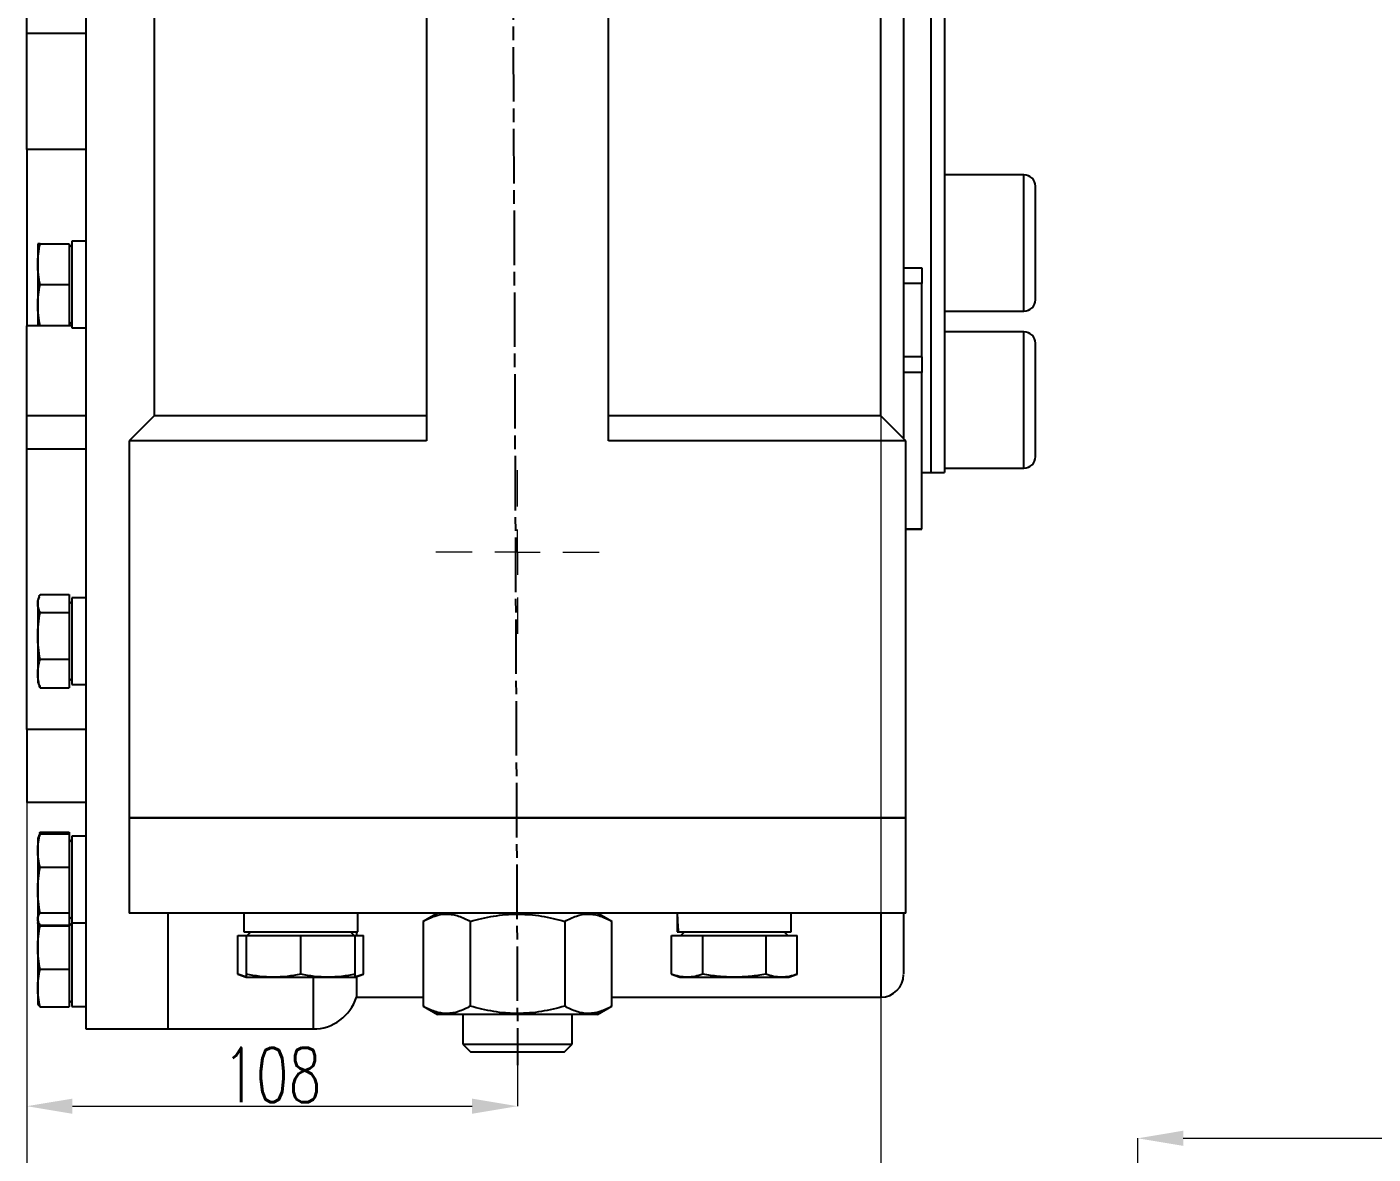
# Model space of a CAD drawing. Header units: millimetres. Extents: x 1561 to 4606, y 513 to 2666.
# Drawn here: x 2410.2 to 2706.6, y 1467.8 to 1715.9 of the extents above; entities that cross this region are included whole.
import ezdxf

# ---------------------------------------------------------------- set-up
doc = ezdxf.new("R2010")
doc.units = ezdxf.units.MM
doc.linetypes.add('AM_ISO08W050', pattern=[18, 12, -1.5, 3, -1.5])
for name, color, linetype, lineweight in [('10', 7, 'Continuous', 0), ('AM_5', 3, 'Continuous', 25), ('AM_7', 4, 'AM_ISO08W050', 25), ('标注', 3, 'Continuous', 13)]:
    doc.layers.add(name, color=color, linetype=linetype, lineweight=lineweight)
doc.styles.add('SLDTEXTSTYLE1', font='txt.shx', dxfattribs={"width": 0.7, "bigfont": 'gbcbig.shx'})
doc.dimstyles.new('SLDDIMSTYLE12$0', dxfattribs={"dimtxt": 12, "dimasz": 10, "dimexe": 0, "dimexo": 0.0625, "dimgap": 0.875, "dimtad": 1, "dimdec": 1, "dimlfac": 1.8, "dimrnd": 1e-09, "dimzin": 12, "dimdsep": 46, "dimtxsty": 'SLDTEXTSTYLE1', "dimcen": 0.09, "dimdle": 8.16, "dimclrd": 3, "dimclre": 3, "dimadec": 0, "dimazin": 3, "dimtfac": 1, "dimtdec": 1, "dimtofl": 0, "dimtmove": 0, "dimatfit": 3, "dimfxl": 0, "dimfrac": 2, "dimtolj": 1, "dimlwd": 5, "dimlwe": 5, "dimarcsym": 0})

# ---------------------------------------------------------------- blocks, each defined once
blk = doc.blocks.new('SW_CENTERMARKSYMBOL_17')
at = {"layer": '10', "color": 0}
for p, q in [((0, 1), (0, 1.8)), ((0, 0), (0, 0.5)), ((-1, 0), (-1.8, 0)), ((0, 0), (-0.5, 0)), ((0, 0), (0, -0.5)), ((0, 0), (0.5, 0)), ((1, 0), (1.8, 0)), ((0, -1), (0, -1.8))]:
    blk.add_line(p, q, dxfattribs=at)
blk = doc.blocks.new('*D66')
at = {"layer": 'AM_5', "color": 3, "lineweight": 5, "transparency": 16777216}
blk.add_line((2410.22, 1545.11), (2410.22, 1478.32), dxfattribs=at)
at = {"layer": 'AM_5', "color": 3, "linetype": 'Continuous', "lineweight": 5, "transparency": 16777216}
for p, q in [((2518.22, 1490.26), (2518.22, 1478.32)), ((2420.22, 1478.32), (2508.22, 1478.32))]:
    blk.add_line(p, q, dxfattribs=at)
at = {"layer": 'AM_5', "color": 3, "transparency": 16777216}
for points in [[(2420.22, 1479.98), (2420.22, 1476.65), (2410.22, 1478.32)], [(2508.22, 1479.98), (2508.22, 1476.65), (2518.22, 1478.32)]]:
    blk.add_solid(points, dxfattribs=at)
at = {"layer": 'Defpoints', "color": 0, "transparency": 16777216}
for p in [(2410.22, 1545.17), (2518.22, 1490.32), (2518.22, 1478.32)]:
    blk.add_point(p, dxfattribs=at)
at = {"layer": 'AM_5', "color": 0, "transparency": 16777216, "insert": (2464.22, 1485.19), "char_height": 12, "attachment_point": 5, "style": 'SLDTEXTSTYLE1'}
blk.add_mtext('\\A1;108', dxfattribs=at)
blk = doc.blocks.new('*D67')
at = {"layer": 'AM_5', "color": 3, "linetype": 'Continuous', "lineweight": 5, "transparency": 16777216}
for p, q in [((2598.22, 1630.26), (2598.22, 1448.78)), ((2420.22, 1448.78), (2588.22, 1448.78))]:
    blk.add_line(p, q, dxfattribs=at)
at = {"layer": 'AM_5', "color": 3, "lineweight": 5, "transparency": 16777216}
blk.add_line((2410.22, 1545.11), (2410.22, 1448.78), dxfattribs=at)
at = {"layer": 'AM_5', "color": 3, "transparency": 16777216}
for points in [[(2420.22, 1450.45), (2420.22, 1447.11), (2410.22, 1448.78)], [(2588.22, 1450.45), (2588.22, 1447.11), (2598.22, 1448.78)]]:
    blk.add_solid(points, dxfattribs=at)
at = {"layer": 'Defpoints', "color": 0, "transparency": 16777216}
for p in [(2598.22, 1630.32), (2410.22, 1545.17), (2598.22, 1448.78)]:
    blk.add_point(p, dxfattribs=at)
at = {"layer": 'AM_5', "color": 0, "transparency": 16777216, "insert": (2504.22, 1455.65), "char_height": 12, "attachment_point": 5, "style": 'SLDTEXTSTYLE1'}
blk.add_mtext('\\A1;188', dxfattribs=at)
blk = doc.blocks.new('*D56')
at = {"layer": 'Defpoints', "color": 0, "transparency": 16777216}
for p in [(3121.77, 1520.85), (3121.77, 1471.25), (2654.77, 1410.76)]:
    blk.add_point(p, dxfattribs=at)
at = {"layer": '标注', "color": 3, "linetype": 'Continuous', "lineweight": 5, "transparency": 16777216}
for p, q in [((3121.77, 1520.79), (3121.77, 1471.25)), ((2664.77, 1471.25), (3111.77, 1471.25))]:
    blk.add_line(p, q, dxfattribs=at)
at = {"layer": '标注', "color": 3, "lineweight": 5, "transparency": 16777216}
blk.add_line((2654.77, 1410.82), (2654.77, 1471.25), dxfattribs=at)
at = {"layer": '标注', "color": 3, "transparency": 16777216}
for points in [[(2664.77, 1472.92), (2664.77, 1469.59), (2654.77, 1471.25)], [(3111.77, 1472.92), (3111.77, 1469.59), (3121.77, 1471.25)]]:
    blk.add_solid(points, dxfattribs=at)
at = {"layer": '标注', "color": 0, "transparency": 16777216, "insert": (2859.2, 1483.56), "char_height": 10, "attachment_point": 5, "style": 'SLDTEXTSTYLE1'}
blk.add_mtext('\\A1;{\\H2.28571x;%%C465}', dxfattribs=at)

msp = doc.modelspace()

# ---------------------------------------------------------------- linework, layer by layer
at = {"color": 7, "linetype": 'Continuous', "lineweight": 25}
for p, q in [((2423.222, 2008.318), (2423.222, 1495.318)), ((2498.222, 1878.818), (2498.222, 1624.818)), ((2538.222, 1624.818), (2538.222, 1878.818)), ((2438.222, 1873.318), (2438.222, 1688.257)), ((2609.222, 1837.247), (2609.222, 1617.818)), ((2612.222, 1837.247), (2612.222, 1617.818)), ((2598.222, 1630.318), (2598.222, 1729.502)), ((2410.222, 1714.56), (2410.222, 1721.368)), ((2410.222, 1688.952), (2410.222, 1714.56)), ((2410.222, 1714.56), (2423.222, 1714.56)), ((2410.222, 1688.952), (2410.222, 1650.149)), ((2423.222, 1688.952), (2410.222, 1688.952)), ((2438.222, 1688.257), (2438.222, 1630.318)), ((2629.722, 1683.38), (2612.222, 1683.38)), ((2629.722, 1668.38), (2629.722, 1683.38)), ((2423.222, 1668.759), (2420.122, 1668.759)), ((2420.122, 1668.759), (2420.122, 1649.659)), ((2412.622, 1668.209), (2412.622, 1663.702)), ((2413.129, 1668.214), (2419.522, 1668.214)), ((2413.129, 1668.204), (2419.522, 1668.204)), ((2419.522, 1668.214), (2419.522, 1668.204)), ((2419.522, 1668.204), (2419.522, 1659.2)), ((2420.122, 1667.444), (2419.522, 1668.044)), ((2629.722, 1653.38), (2629.722, 1668.38)), ((2412.622, 1663.702), (2412.622, 1654.702)), ((2603.222, 1662.882), (2607.222, 1662.882)), ((2607.222, 1662.882), (2607.222, 1659.432)), ((2413.129, 1659.2), (2419.522, 1659.2)), ((2419.522, 1659.2), (2419.522, 1650.204)), ((2607.222, 1659.432), (2603.222, 1659.432)), ((2607.222, 1643.331), (2607.222, 1659.432)), ((2412.622, 1654.702), (2412.622, 1650.209)), ((2419.522, 1650.374), (2420.122, 1650.974)), ((2612.222, 1653.38), (2629.722, 1653.38)), ((2420.122, 1650.149), (2410.222, 1650.149)), ((2410.222, 1630.404), (2410.222, 1650.149)), ((2413.129, 1650.204), (2419.522, 1650.204)), ((2420.122, 1649.659), (2423.222, 1649.659)), ((2629.722, 1648.818), (2612.222, 1648.818)), ((2629.722, 1618.818), (2629.722, 1648.818)), ((2607.222, 1643.331), (2603.222, 1643.331)), ((2607.222, 1643.331), (2607.222, 1639.88)), ((2607.222, 1639.88), (2603.222, 1639.88)), ((2607.222, 1605.378), (2607.222, 1639.88)), ((2410.222, 1630.404), (2423.222, 1630.404)), ((2410.222, 1623.067), (2410.222, 1630.404)), ((2438.222, 1630.318), (2432.722, 1624.818)), ((2498.222, 1630.318), (2438.222, 1630.318)), ((2598.222, 1630.318), (2538.222, 1630.318)), ((2603.722, 1624.818), (2598.222, 1630.318)), ((2432.722, 1624.818), (2432.722, 1541.818)), ((2498.222, 1624.818), (2432.722, 1624.818)), ((2603.722, 1624.818), (2538.222, 1624.818)), ((2603.722, 1541.818), (2603.722, 1624.818)), ((2410.222, 1623.067), (2423.222, 1623.067)), ((2410.222, 1561.242), (2410.222, 1623.067)), ((2612.222, 1618.818), (2629.722, 1618.818)), ((2607.222, 1617.818), (2609.222, 1617.818)), ((2609.222, 1617.818), (2612.222, 1617.818)), ((2603.722, 1605.378), (2607.222, 1605.378)), ((2607.222, 1605.356), (2603.722, 1605.356)), ((2607.222, 1605.378), (2607.222, 1605.356)), ((2412.905, 1590.475), (2412.622, 1589.698)), ((2412.622, 1589.698), (2412.622, 1589.01)), ((2412.622, 1589.01), (2412.622, 1581.865)), ((2413.129, 1591.003), (2419.522, 1591.003)), ((2419.522, 1591.003), (2419.522, 1587.017)), ((2420.122, 1588.933), (2419.522, 1589.533)), ((2423.222, 1590.248), (2420.122, 1590.248)), ((2420.122, 1590.248), (2420.122, 1571.148)), ((2413.129, 1587.017), (2419.522, 1587.017)), ((2419.522, 1587.017), (2419.522, 1576.713)), ((2412.622, 1581.865), (2412.622, 1573.553)), ((2413.129, 1576.713), (2419.522, 1576.713)), ((2419.522, 1576.713), (2419.522, 1570.394)), ((2412.622, 1573.553), (2412.622, 1571.698)), ((2412.622, 1571.698), (2412.905, 1570.922)), ((2412.987, 1570.952), (2413.129, 1570.394)), ((2419.522, 1571.863), (2420.122, 1572.463)), ((2420.122, 1571.148), (2423.222, 1571.148)), ((2413.129, 1570.394), (2419.522, 1570.394)), ((2423.222, 1561.242), (2410.222, 1561.242)), ((2410.222, 1561.242), (2410.222, 1545.169)), ((2423.222, 1545.169), (2410.222, 1545.169)), ((2432.722, 1541.818), (2432.722, 1520.818)), ((2432.722, 1541.818), (2603.722, 1541.818)), ((2518.222, 1541.818), (2432.722, 1541.818)), ((2603.722, 1541.818), (2518.222, 1541.818)), ((2603.722, 1520.818), (2603.722, 1541.818)), ((2413.129, 1538.632), (2412.751, 1537.593)), ((2413.129, 1538.275), (2412.856, 1537.555)), ((2413.083, 1538.397), (2413.129, 1538.632)), ((2413.129, 1538.632), (2419.522, 1538.632)), ((2413.129, 1538.275), (2419.522, 1538.275)), ((2419.522, 1538.632), (2419.522, 1538.275)), ((2419.522, 1538.275), (2419.522, 1530.92)), ((2412.751, 1537.593), (2412.622, 1537.239)), ((2412.622, 1537.239), (2412.622, 1534.598)), ((2420.122, 1536.474), (2419.522, 1537.074)), ((2423.222, 1537.789), (2420.122, 1537.789)), ((2420.122, 1537.789), (2420.122, 1518.689)), ((2412.622, 1534.598), (2412.622, 1525.902)), ((2413.129, 1530.92), (2419.522, 1530.92)), ((2419.522, 1530.92), (2419.522, 1520.884)), ((2412.622, 1525.902), (2412.622, 1519.544)), ((2413.129, 1520.884), (2419.522, 1520.884)), ((2419.522, 1520.884), (2419.522, 1518.204)), ((2518.222, 1520.818), (2432.722, 1520.818)), ((2441.222, 1520.818), (2441.222, 1495.318)), ((2457.942, 1520.818), (2457.942, 1516.718)), ((2483.042, 1516.718), (2483.042, 1520.818)), ((2500.597, 1520.818), (2497.438, 1518.994)), ((2603.722, 1520.818), (2518.222, 1520.818)), ((2539.007, 1518.994), (2535.847, 1520.818)), ((2553.402, 1520.818), (2553.402, 1516.718)), ((2578.502, 1516.718), (2578.502, 1520.818)), ((2598.222, 1520.818), (2598.222, 1502.318)), ((2412.622, 1519.544), (2412.622, 1519.239)), ((2412.622, 1519.239), (2412.751, 1518.886)), ((2412.622, 1518.74), (2412.744, 1518.905)), ((2412.622, 1518.74), (2412.622, 1513.255)), ((2413.129, 1518.204), (2419.522, 1518.204)), ((2413.129, 1518.057), (2419.522, 1518.057)), ((2419.522, 1519.404), (2420.122, 1520.004)), ((2420.122, 1518.053), (2419.522, 1518.653)), ((2419.522, 1518.204), (2419.522, 1518.057)), ((2419.522, 1518.057), (2419.522, 1508.453)), ((2420.122, 1518.689), (2423.222, 1518.689)), ((2420.122, 1518.689), (2420.122, 1500.268)), ((2497.438, 1518.994), (2497.438, 1500.343)), ((2507.83, 1518.994), (2507.83, 1500.343)), ((2528.615, 1518.994), (2528.615, 1500.343)), ((2539.007, 1500.343), (2539.007, 1518.994)), ((2456.636, 1507.394), (2456.636, 1515.918)), ((2456.636, 1515.918), (2458.492, 1515.918)), ((2457.942, 1516.718), (2483.042, 1516.718)), ((2458.492, 1515.918), (2458.492, 1507.394)), ((2458.492, 1515.918), (2470.492, 1515.918)), ((2459.492, 1516.718), (2458.692, 1515.918)), ((2470.492, 1507.394), (2470.492, 1515.918)), ((2470.492, 1515.918), (2482.492, 1515.918)), ((2482.292, 1515.918), (2481.492, 1516.718)), ((2482.492, 1507.394), (2482.492, 1515.918)), ((2482.492, 1515.918), (2484.349, 1515.918)), ((2482.762, 1516.718), (2482.762, 1515.918)), ((2484.349, 1507.394), (2484.349, 1515.918)), ((2552.095, 1507.394), (2552.095, 1515.918)), ((2552.095, 1515.918), (2559.024, 1515.918)), ((2553.402, 1516.718), (2553.627, 1516.718)), ((2553.627, 1516.718), (2578.502, 1516.718)), ((2554.952, 1516.718), (2554.152, 1515.918)), ((2559.024, 1507.394), (2559.024, 1515.918)), ((2559.024, 1515.918), (2572.88, 1515.918)), ((2572.88, 1515.918), (2572.88, 1507.394)), ((2572.88, 1515.918), (2579.808, 1515.918)), ((2577.752, 1515.918), (2576.952, 1516.718)), ((2579.808, 1507.394), (2579.808, 1515.918)), ((2412.622, 1513.255), (2412.622, 1504.333)), ((2413.129, 1508.453), (2419.522, 1508.453)), ((2419.522, 1508.453), (2419.522, 1500.213)), ((2456.636, 1507.394), (2458.492, 1506.718)), ((2458.492, 1506.718), (2464.492, 1506.718)), ((2464.492, 1506.718), (2476.492, 1506.718)), ((2473.222, 1506.718), (2473.222, 1495.318)), ((2476.492, 1506.718), (2482.492, 1506.718)), ((2482.492, 1506.718), (2484.349, 1507.394)), ((2482.762, 1506.816), (2482.762, 1502.318)), ((2552.095, 1507.394), (2553.952, 1506.718)), ((2553.952, 1506.718), (2555.56, 1506.718)), ((2555.56, 1506.718), (2565.952, 1506.718)), ((2565.952, 1506.718), (2576.344, 1506.718)), ((2576.344, 1506.718), (2577.952, 1506.718)), ((2577.952, 1506.718), (2579.808, 1507.394)), ((2412.622, 1504.333), (2412.622, 1500.818)), ((2413.129, 1500.213), (2419.522, 1500.213)), ((2419.522, 1500.983), (2420.122, 1501.583)), ((2420.122, 1500.268), (2423.222, 1500.268)), ((2482.762, 1502.318), (2497.438, 1502.318)), ((2497.438, 1500.343), (2500.597, 1498.518)), ((2535.847, 1498.518), (2539.007, 1500.343)), ((2539.007, 1502.318), (2598.222, 1502.318)), ((2535.847, 1498.518), (2500.597, 1498.518)), ((2506.222, 1498.518), (2506.222, 1491.942)), ((2530.222, 1491.942), (2530.222, 1498.518)), ((2423.222, 1495.318), (2441.222, 1495.318)), ((2441.222, 1495.318), (2473.222, 1495.318)), ((2506.222, 1491.942), (2507.846, 1490.318)), ((2506.222, 1491.942), (2518.222, 1491.942)), ((2518.222, 1491.942), (2530.222, 1491.942)), ((2528.598, 1490.318), (2530.222, 1491.942)), ((2507.846, 1490.318), (2528.598, 1490.318))]:
    msp.add_line(p, q, dxfattribs=at)
for centre, radius, start, end in [((2629.722, 1680.88), 2.5, 0, 90), ((2629.722, 1655.88), 2.5, 270, 0), ((2629.722, 1646.318), 2.5, 0, 90), ((2629.722, 1621.318), 2.5, 270, 0), ((2598.222, 1507.318), 5, 270, 0), ((2473.222, 1505.318), 10, 270, 342.5424)]:
    msp.add_arc(centre, radius, start, end, dxfattribs=at)
for centre, start_param, end_param in [((2565.952, 1520.818), 1.5707963, 1.7605494), ((2565.952, 1516.718), 1.4763478, 1.5707963)]:
    msp.add_ellipse(centre, major_axis=(0, 21.737), ratio=0.5773503, start_param=start_param, end_param=end_param, dxfattribs=at)
for points, knots in [([(2603.222, 1751.818), (2603.222, 1747.246), (2603.222, 1738.104), (2603.222, 1724.374), (2603.222, 1710.6), (2603.222, 1696.78), (2603.222, 1681.816), (2603.222, 1665.846), (2603.222, 1649.116), (2603.222, 1635.582), (2603.222, 1627.927), (2603.222, 1625.446)], [0, 0, 0, 0, 0.1032159, 0.2063517, 0.3109062, 0.4170991, 0.5243676, 0.6599283, 0.7966208, 0.9340784, 1, 1, 1, 1]), ([(2632.222, 1676.909), (2632.222, 1677.438), (2632.222, 1678.528), (2632.222, 1679.766), (2632.222, 1680.579), (2632.222, 1680.936), (2632.222, 1680.855), (2632.222, 1680.843)], [0, 0, 0, 0, 0.2232513, 0.4598752, 0.7063366, 0.9580282, 1, 1, 1, 1]), ([(2632.222, 1655.917), (2632.222, 1655.937), (2632.222, 1655.982), (2632.222, 1656.664), (2632.222, 1657.753), (2632.222, 1659.191), (2632.222, 1660.938), (2632.222, 1663.018), (2632.222, 1665.395), (2632.222, 1667.945), (2632.222, 1670.516), (2632.222, 1672.941), (2632.222, 1675.118), (2632.222, 1676.324), (2632.222, 1676.909)], [0, 0, 0, 0, 0.07405065, 0.1610745, 0.24462482, 0.32345336, 0.40228189, 0.48583222, 0.57285606, 0.66172668, 0.75059729, 0.83762114, 0.92117147, 1, 1, 1, 1]), ([(2412.622, 1668.209), (2412.622, 1668.21), (2412.669, 1668.21), (2412.845, 1668.212), (2412.973, 1668.213), (2413.129, 1668.214)], [0, 0, 0, 0, 0.5, 0.5, 1, 1, 1, 1]), ([(2413.129, 1668.204), (2412.973, 1668.205), (2412.845, 1668.206), (2412.669, 1668.207), (2412.622, 1668.208), (2412.622, 1668.209)], [0, 0, 0, 0, 0.5, 0.5, 1, 1, 1, 1]), ([(2412.622, 1663.702), (2412.622, 1664.459), (2412.669, 1665.213), (2412.845, 1666.713), (2412.973, 1667.46), (2413.129, 1668.204)], [0, 0, 0, 0, 0.5, 0.5, 1, 1, 1, 1]), ([(2413.129, 1659.2), (2412.973, 1659.944), (2412.845, 1660.691), (2412.669, 1662.191), (2412.622, 1662.944), (2412.622, 1663.702)], [0, 0, 0, 0, 0.5, 0.5, 1, 1, 1, 1]), ([(2412.622, 1654.702), (2412.622, 1655.459), (2412.669, 1656.211), (2412.845, 1657.71), (2412.973, 1658.456), (2413.129, 1659.2)], [0, 0, 0, 0, 0.5, 0.5, 1, 1, 1, 1]), ([(2413.129, 1650.204), (2412.973, 1650.948), (2412.845, 1651.694), (2412.669, 1653.192), (2412.622, 1653.945), (2412.622, 1654.702)], [0, 0, 0, 0, 0.5, 0.5, 1, 1, 1, 1]), ([(2412.622, 1650.209), (2412.622, 1650.208), (2412.669, 1650.207), (2412.845, 1650.206), (2412.973, 1650.205), (2413.129, 1650.204)], [0, 0, 0, 0, 0.5, 0.5, 1, 1, 1, 1]), ([(2632.222, 1633.387), (2632.222, 1634.151), (2632.222, 1635.723), (2632.222, 1638.075), (2632.222, 1640.354), (2632.222, 1642.408), (2632.222, 1644.098), (2632.222, 1645.344), (2632.222, 1646.062), (2632.222, 1646.36), (2632.222, 1646.296), (2632.222, 1646.286)], [0, 0, 0, 0, 0.1140161, 0.2348618, 0.3607315, 0.4892723, 0.6178131, 0.7436828, 0.8645284, 0.9785445, 1, 1, 1, 1]), ([(2632.222, 1621.35), (2632.222, 1621.364), (2632.222, 1621.396), (2632.222, 1621.987), (2632.222, 1623.058), (2632.222, 1624.616), (2632.222, 1626.557), (2632.222, 1628.756), (2632.222, 1631.06), (2632.222, 1632.627), (2632.222, 1633.387)], [0, 0, 0, 0, 0.0967106, 0.2229744, 0.3544874, 0.4887913, 0.6230952, 0.7546082, 0.880872, 1, 1, 1, 1]), ([(2412.622, 1589.01), (2412.622, 1589.346), (2412.669, 1589.679), (2412.845, 1590.343), (2412.973, 1590.674), (2413.129, 1591.003)], [0, 0, 0, 0, 0.5, 0.5, 1, 1, 1, 1]), ([(2413.129, 1587.017), (2412.973, 1587.347), (2412.845, 1587.677), (2412.669, 1588.341), (2412.622, 1588.675), (2412.622, 1589.01)], [0, 0, 0, 0, 0.5, 0.5, 1, 1, 1, 1]), ([(2412.622, 1581.865), (2412.622, 1582.732), (2412.669, 1583.594), (2412.845, 1585.311), (2412.973, 1586.166), (2413.129, 1587.017)], [0, 0, 0, 0, 0.5, 0.5, 1, 1, 1, 1]), ([(2413.129, 1576.713), (2412.973, 1577.565), (2412.845, 1578.419), (2412.669, 1580.136), (2412.622, 1580.998), (2412.622, 1581.865)], [0, 0, 0, 0, 0.5, 0.5, 1, 1, 1, 1]), ([(2412.622, 1573.553), (2412.622, 1574.085), (2412.669, 1574.614), (2412.845, 1575.667), (2412.973, 1576.191), (2413.129, 1576.713)], [0, 0, 0, 0, 0.5, 0.5, 1, 1, 1, 1]), ([(2413.129, 1570.394), (2412.973, 1570.916), (2412.845, 1571.44), (2412.669, 1572.493), (2412.622, 1573.022), (2412.622, 1573.553)], [0, 0, 0, 0, 0.5, 0.5, 1, 1, 1, 1]), ([(2412.622, 1534.598), (2412.622, 1535.216), (2412.669, 1535.832), (2412.845, 1537.057), (2412.973, 1537.667), (2413.129, 1538.275)], [0, 0, 0, 0, 0.5, 0.5, 1, 1, 1, 1]), ([(2413.129, 1530.92), (2412.973, 1531.528), (2412.845, 1532.138), (2412.669, 1533.363), (2412.622, 1533.979), (2412.622, 1534.598)], [0, 0, 0, 0, 0.5, 0.5, 1, 1, 1, 1]), ([(2412.622, 1525.902), (2412.622, 1526.747), (2412.669, 1527.586), (2412.845, 1529.258), (2412.973, 1530.091), (2413.129, 1530.92)], [0, 0, 0, 0, 0.5, 0.5, 1, 1, 1, 1]), ([(2413.129, 1520.884), (2412.973, 1521.714), (2412.845, 1522.546), (2412.669, 1524.218), (2412.622, 1525.058), (2412.622, 1525.902)], [0, 0, 0, 0, 0.5, 0.5, 1, 1, 1, 1]), ([(2412.622, 1519.544), (2412.622, 1519.77), (2412.669, 1519.994), (2412.845, 1520.44), (2412.973, 1520.663), (2413.129, 1520.884)], [0, 0, 0, 0, 0.5, 0.5, 1, 1, 1, 1]), ([(2497.438, 1518.994), (2498.286, 1519.484), (2499.141, 1519.888), (2500.868, 1520.447), (2501.74, 1520.601), (2502.845, 1520.602), (2503.067, 1520.593), (2503.509, 1520.556), (2503.729, 1520.528), (2504.387, 1520.418), (2504.823, 1520.309), (2506.124, 1519.889), (2506.98, 1519.485), (2507.83, 1518.994)], [0, 0, 0, 0, 0.25, 0.25, 0.5, 0.5, 0.5625, 0.5625, 0.625, 0.625, 0.75, 0.75, 1, 1, 1, 1]), ([(2507.83, 1518.994), (2509.527, 1519.484), (2511.236, 1519.888), (2514.69, 1520.447), (2516.435, 1520.601), (2518.644, 1520.602), (2519.088, 1520.593), (2519.972, 1520.556), (2520.413, 1520.528), (2521.73, 1520.418), (2522.602, 1520.309), (2525.202, 1519.889), (2526.916, 1519.485), (2528.615, 1518.994)], [0, 0, 0, 0, 0.25, 0.25, 0.5, 0.5, 0.5625, 0.5625, 0.625, 0.625, 0.75, 0.75, 1, 1, 1, 1]), ([(2528.615, 1518.994), (2529.463, 1519.484), (2530.318, 1519.888), (2532.045, 1520.447), (2532.917, 1520.601), (2534.022, 1520.602), (2534.244, 1520.593), (2534.686, 1520.556), (2534.906, 1520.528), (2535.564, 1520.418), (2536, 1520.309), (2537.301, 1519.889), (2538.157, 1519.485), (2539.007, 1518.994)], [0, 0, 0, 0, 0.25, 0.25, 0.5, 0.5, 0.5625, 0.5625, 0.625, 0.625, 0.75, 0.75, 1, 1, 1, 1]), ([(2603.222, 1520.818), (2603.222, 1519.766), (2603.222, 1517.208), (2603.222, 1513.989), (2603.222, 1511.056), (2603.222, 1508.791), (2603.222, 1507.437), (2603.222, 1507.465), (2603.222, 1507.476)], [0, 0, 0, 0, 0.1192599, 0.2899766, 0.4633676, 0.6385146, 0.859857, 1, 1, 1, 1]), ([(2413.129, 1518.204), (2412.973, 1518.425), (2412.845, 1518.648), (2412.669, 1519.094), (2412.622, 1519.319), (2412.622, 1519.544)], [0, 0, 0, 0, 0.5, 0.5, 1, 1, 1, 1]), ([(2413.129, 1518.057), (2412.973, 1518.17), (2412.845, 1518.284), (2412.669, 1518.511), (2412.622, 1518.625), (2412.622, 1518.74)], [0, 0, 0, 0, 0.5, 0.5, 1, 1, 1, 1]), ([(2412.622, 1513.255), (2412.622, 1514.063), (2412.669, 1514.867), (2412.845, 1516.467), (2412.973, 1517.263), (2413.129, 1518.057)], [0, 0, 0, 0, 0.5, 0.5, 1, 1, 1, 1]), ([(2413.129, 1508.453), (2412.973, 1509.246), (2412.845, 1510.043), (2412.669, 1511.643), (2412.622, 1512.447), (2412.622, 1513.255)], [0, 0, 0, 0, 0.5, 0.5, 1, 1, 1, 1]), ([(2412.622, 1504.333), (2412.622, 1505.026), (2412.669, 1505.716), (2412.845, 1507.088), (2412.973, 1507.772), (2413.129, 1508.453)], [0, 0, 0, 0, 0.5, 0.5, 1, 1, 1, 1]), ([(2458.492, 1506.884), (2458.451, 1506.888), (2457.827, 1506.948), (2457.211, 1507.179), (2456.636, 1507.394)], [0, 0, 0, 0, 0.0664346, 1, 1, 1, 1]), ([(2464.492, 1506.718), (2463.483, 1506.718), (2462.479, 1506.781), (2460.48, 1507.015), (2459.484, 1507.186), (2458.492, 1507.394)], [0, 0, 0, 0, 0.5, 0.5, 1, 1, 1, 1]), ([(2458.492, 1507.394), (2458.492, 1507.186), (2458.492, 1507.015), (2458.492, 1506.781), (2458.492, 1506.718), (2458.492, 1506.718)], [0, 0, 0, 0, 0.5, 0.5, 1, 1, 1, 1]), ([(2470.492, 1507.394), (2469.501, 1507.186), (2468.505, 1507.015), (2466.506, 1506.781), (2465.502, 1506.718), (2464.492, 1506.718)], [0, 0, 0, 0, 0.5, 0.5, 1, 1, 1, 1]), ([(2476.492, 1506.718), (2475.483, 1506.718), (2474.479, 1506.781), (2472.48, 1507.015), (2471.484, 1507.186), (2470.492, 1507.394)], [0, 0, 0, 0, 0.5, 0.5, 1, 1, 1, 1]), ([(2482.492, 1507.394), (2481.501, 1507.186), (2480.505, 1507.015), (2478.506, 1506.781), (2477.502, 1506.718), (2476.492, 1506.718)], [0, 0, 0, 0, 0.5, 0.5, 1, 1, 1, 1]), ([(2482.492, 1506.718), (2482.492, 1506.718), (2482.492, 1506.781), (2482.492, 1507.015), (2482.492, 1507.186), (2482.492, 1507.394)], [0, 0, 0, 0, 0.5, 0.5, 1, 1, 1, 1]), ([(2484.349, 1507.394), (2483.779, 1507.181), (2483.163, 1506.95), (2482.539, 1506.89), (2482.492, 1506.885)], [0, 0, 0, 0, 0.92594954, 1, 1, 1, 1]), ([(2555.56, 1506.718), (2554.977, 1506.718), (2554.397, 1506.781), (2553.243, 1507.015), (2552.668, 1507.186), (2552.095, 1507.394)], [0, 0, 0, 0, 0.5, 0.5, 1, 1, 1, 1]), ([(2559.024, 1507.394), (2558.451, 1507.186), (2557.876, 1507.015), (2556.722, 1506.781), (2556.142, 1506.718), (2555.56, 1506.718)], [0, 0, 0, 0, 0.5, 0.5, 1, 1, 1, 1]), ([(2565.952, 1506.718), (2564.786, 1506.718), (2563.627, 1506.781), (2561.318, 1507.015), (2560.169, 1507.186), (2559.024, 1507.394)], [0, 0, 0, 0, 0.5, 0.5, 1, 1, 1, 1]), ([(2572.88, 1507.394), (2571.735, 1507.186), (2570.586, 1507.015), (2568.277, 1506.781), (2567.118, 1506.718), (2565.952, 1506.718)], [0, 0, 0, 0, 0.5, 0.5, 1, 1, 1, 1]), ([(2576.344, 1506.718), (2575.761, 1506.718), (2575.182, 1506.781), (2574.027, 1507.015), (2573.453, 1507.186), (2572.88, 1507.394)], [0, 0, 0, 0, 0.5, 0.5, 1, 1, 1, 1]), ([(2579.808, 1507.394), (2579.236, 1507.186), (2578.661, 1507.015), (2577.507, 1506.781), (2576.927, 1506.718), (2576.344, 1506.718)], [0, 0, 0, 0, 0.5, 0.5, 1, 1, 1, 1]), ([(2413.129, 1500.213), (2412.973, 1500.895), (2412.845, 1501.578), (2412.669, 1502.95), (2412.622, 1503.64), (2412.622, 1504.333)], [0, 0, 0, 0, 0.5, 0.5, 1, 1, 1, 1]), ([(2412.622, 1500.896), (2412.622, 1500.781), (2412.669, 1500.667), (2412.845, 1500.44), (2412.973, 1500.326), (2413.129, 1500.213)], [0, 0, 0, 0, 0.5, 0.5, 1, 1, 1, 1]), ([(2507.83, 1500.343), (2506.981, 1499.853), (2506.127, 1499.449), (2504.4, 1498.89), (2503.527, 1498.736), (2502.423, 1498.735), (2502.201, 1498.744), (2501.759, 1498.781), (2501.539, 1498.808), (2500.88, 1498.918), (2500.444, 1499.027), (2499.144, 1499.447), (2498.287, 1499.852), (2497.438, 1500.343)], [0, 0, 0, 0, 0.25, 0.25, 0.5, 0.5, 0.5625, 0.5625, 0.625, 0.625, 0.75, 0.75, 1, 1, 1, 1]), ([(2528.615, 1500.343), (2526.918, 1499.853), (2525.208, 1499.449), (2521.754, 1498.89), (2520.009, 1498.736), (2517.8, 1498.735), (2517.356, 1498.744), (2516.472, 1498.781), (2516.032, 1498.808), (2514.715, 1498.918), (2513.843, 1499.027), (2511.242, 1499.447), (2509.529, 1499.852), (2507.83, 1500.343)], [0, 0, 0, 0, 0.25, 0.25, 0.5, 0.5, 0.5625, 0.5625, 0.625, 0.625, 0.75, 0.75, 1, 1, 1, 1]), ([(2539.007, 1500.343), (2538.158, 1499.853), (2537.304, 1499.449), (2535.577, 1498.89), (2534.704, 1498.736), (2533.6, 1498.735), (2533.378, 1498.744), (2532.936, 1498.781), (2532.715, 1498.808), (2532.057, 1498.918), (2531.621, 1499.027), (2530.321, 1499.447), (2529.464, 1499.852), (2528.615, 1500.343)], [0, 0, 0, 0, 0.25, 0.25, 0.5, 0.5, 0.5625, 0.5625, 0.625, 0.625, 0.75, 0.75, 1, 1, 1, 1])]:
    msp.add_open_spline(points, degree=3, knots=knots, dxfattribs=at)
at = {"layer": 'AM_7'}
msp.add_line((2515.804, 2071.498), (2518.235, 1487.318), dxfattribs=at)

# ---------------------------------------------------------------- block references
at = {"layer": '10', "xscale": 10, "yscale": 10, "zscale": 10}
msp.add_blockref('SW_CENTERMARKSYMBOL_17', (2518.222, 1600.318), dxfattribs=at)

# ---------------------------------------------------------------- dimensions: what is measured, and where the dimension line sits
at = {"layer": 'AM_5'}
for base, p2, override, picture, middle in [((2598.222, 1448.779), (2598.222, 1630.318), {"dimlfac": 1}, '*D67', (2504.222, 1455.654)), ((2518.222, 1478.318), (2518.222, 1490.318), {"dimlfac": 1, "dimpost": ''}, '*D66', (2464.222, 1485.193))]:
    dim = msp.add_linear_dim(base=base, p1=(2410.222, 1545.169), p2=p2, dimstyle='SLDDIMSTYLE12$0', override=override, dxfattribs=at)
    dim.commit()
    dim.dimension.update_dxf_attribs({"geometry": picture, "text_midpoint": middle})
at = {"layer": '标注'}
dim = msp.add_linear_dim(base=(3121.771, 1471.255), p1=(2654.771, 1410.761), p2=(3121.771, 1520.85), text='{\\H2.28571x;%%C465}', dimstyle='SLDDIMSTYLE12$0', override={"dimtxt": 10, "dimtdec": 3, "dimtzin": 0}, dxfattribs=at)
dim.commit()
dim.dimension.update_dxf_attribs({"geometry": '*D56', "text_midpoint": (2859.205, 1471.255), "dimtype": 160})

doc.saveas('drawing.dxf')
